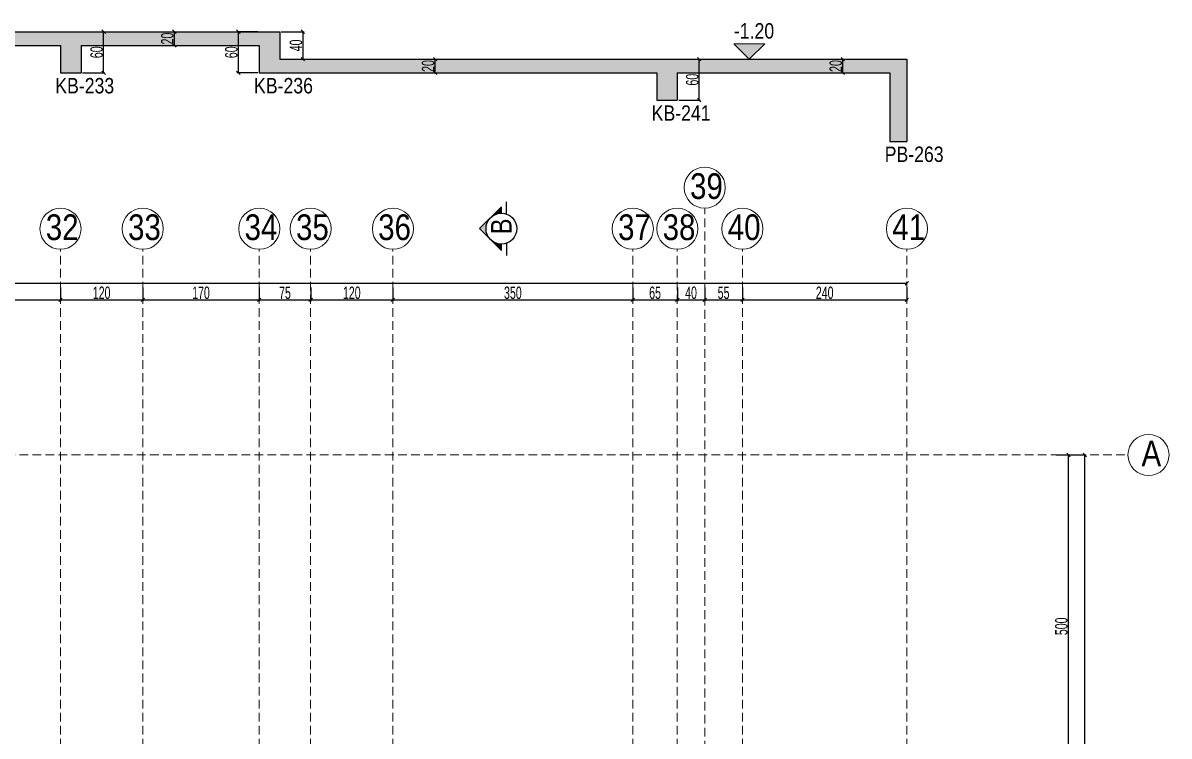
# Model space of a CAD drawing. Header units: millimetres. Extents: x 2300 to 11114, y 689 to 8824.
# Drawn here: x 9382 to 11054, y 7744 to 8784 of the extents above; entities that cross this region are included whole.
import ezdxf

# ---------------------------------------------------------------- set-up
doc = ezdxf.new("R2010")
doc.units = ezdxf.units.MM
doc.linetypes.add('DASHED', pattern=[19.05, 12.7, -6.35])
for name, color, linetype, lineweight in [('AKS BALONU (BEYKENT)', 7, 'Continuous', 20), ('AKS CIZGISI (BEYKENT)', 252, 'DASHED', 20), ('AKS NO (BEYKENT)', 3, 'Continuous', 20), ('AKS OLCU (BEYKENT)', 200, 'Continuous', 20), ('DOSEME SINIRI (BEYKENT)', 2, 'Continuous', 30), ('KESIT (BEYKENT)', 151, 'Continuous', 25), ('KESIT ISMI (BEYKENT)', 6, 'Continuous', 20), ('KIRIS ISMI (BEYKENT)', 40, 'Continuous', 20), ('KOT CIZGI (BEYKENT)', 120, 'Continuous', 20), ('KOT YAZI (BEYKENT)', 7, 'Continuous', 20), ('OLCU (BEYKENT)', 14, 'Continuous', 20), ('PERDE ISMI (BEYKENT)', 240, 'Continuous', 20), ('TARAMA (BEYKENT)', 252, 'Continuous', 25)]:
    doc.layers.add(name, color=color, linetype=linetype, lineweight=lineweight)
doc.styles.add('DSMOLC-50', font='bahnschrift light condensed', dxfattribs={"width": 0.75, "height": 18})
doc.styles.add('KOT (BEYKENT)', font='')
doc.styles.add('OLC-50', font='bahnschrift light condensed', dxfattribs={"width": 0.75, "height": 18})
doc.styles.add('YAZI (BEYKENT)', font='')
doc.styles.get('KOT (BEYKENT)').set_extended_font_data('Bahnschrift Light Condensed')
doc.styles.get('YAZI (BEYKENT)').set_extended_font_data('Bahnschrift Light Condensed')
doc.dimstyles.new('DSMOLC-50', dxfattribs={"dimtxt": 18, "dimasz": 5, "dimexe": 2, "dimexo": 2, "dimgap": 1, "dimtad": 1, "dimdec": 1, "dimrnd": 0.5, "dimzin": 12, "dimdsep": 46, "dimtxsty": 'DSMOLC-50', "dimblk": 'OBLIQUE', "dimblk1": 'OBLIQUE', "dimblk2": 'OBLIQUE', "dimcen": 0, "dimclrt": 7, "dimadec": 0, "dimazin": 0, "dimtfac": 1, "dimtdec": 4, "dimtix": 1, "dimtmove": 2, "dimatfit": 3, "dimfxl": 1, "dimtzin": 0, "dimarcsym": 0})

# ---------------------------------------------------------------- blocks, each defined once
blk = doc.blocks.new('_Oblique')
at = {"color": 0, "linetype": 'ByBlock', "lineweight": -2}
blk.add_line((-0.5, -0.5), (0.5, 0.5), dxfattribs=at)
blk = doc.blocks.new('*D343')
at = {"layer": 'AKS OLCU (BEYKENT)', "color": 0, "lineweight": -2, "transparency": 16777216}
for p, q in [((9086.9, 8398.3), (9086.9, 8378.3)), ((9436.9, 8398.3), (9436.9, 8378.3)), ((9086.9, 8380.3), (9436.9, 8380.3))]:
    blk.add_line(p, q, dxfattribs=at)
at = {"layer": 'DEFPOINTS', "color": 0, "transparency": 16777216}
for p in [(9086.9, 8400.3), (9436.9, 8400.3), (9436.9, 8380.3)]:
    blk.add_point(p, dxfattribs=at)
at = {"layer": 'AKS OLCU (BEYKENT)', "color": 0, "lineweight": -2, "transparency": 16777216, "xscale": 5, "yscale": 5, "zscale": 5, "rotation": 180}
blk.add_blockref('_Oblique', (9086.9, 8380.3), dxfattribs=at)
at = {"layer": 'AKS OLCU (BEYKENT)', "color": 0, "lineweight": -2, "transparency": 16777216, "xscale": 5, "yscale": 5, "zscale": 5}
blk.add_blockref('_Oblique', (9436.9, 8380.3), dxfattribs=at)
at = {"layer": 'AKS OLCU (BEYKENT)', "color": 7, "transparency": 16777216, "insert": (9261.9, 8390.4), "char_height": 18, "attachment_point": 5, "style": 'DSMOLC-50'}
blk.add_mtext('350', dxfattribs=at)
blk = doc.blocks.new('*D344')
at = {"layer": 'AKS OLCU (BEYKENT)', "color": 0, "lineweight": -2, "transparency": 16777216}
for p, q in [((9436.9, 8398.3), (9436.9, 8378.3)), ((9556.9, 8398.3), (9556.9, 8378.3)), ((9436.9, 8380.3), (9556.9, 8380.3))]:
    blk.add_line(p, q, dxfattribs=at)
at = {"layer": 'DEFPOINTS', "color": 0, "transparency": 16777216}
for p in [(9436.9, 8400.3), (9556.9, 8400.3), (9556.9, 8380.3)]:
    blk.add_point(p, dxfattribs=at)
at = {"layer": 'AKS OLCU (BEYKENT)', "color": 0, "lineweight": -2, "transparency": 16777216, "xscale": 5, "yscale": 5, "zscale": 5, "rotation": 180}
blk.add_blockref('_Oblique', (9436.9, 8380.3), dxfattribs=at)
at = {"layer": 'AKS OLCU (BEYKENT)', "color": 0, "lineweight": -2, "transparency": 16777216, "xscale": 5, "yscale": 5, "zscale": 5}
blk.add_blockref('_Oblique', (9556.9, 8380.3), dxfattribs=at)
at = {"layer": 'AKS OLCU (BEYKENT)', "color": 7, "transparency": 16777216, "insert": (9496.9, 8390.4), "char_height": 18, "attachment_point": 5, "style": 'DSMOLC-50'}
blk.add_mtext('120', dxfattribs=at)
blk = doc.blocks.new('*D345')
at = {"layer": 'AKS OLCU (BEYKENT)', "color": 0, "lineweight": -2, "transparency": 16777216}
for p, q in [((9556.9, 8398.3), (9556.9, 8378.3)), ((9726.9, 8398.3), (9726.9, 8378.3)), ((9556.9, 8380.3), (9726.9, 8380.3))]:
    blk.add_line(p, q, dxfattribs=at)
at = {"layer": 'DEFPOINTS', "color": 0, "transparency": 16777216}
for p in [(9556.9, 8400.3), (9726.9, 8400.3), (9726.9, 8380.3)]:
    blk.add_point(p, dxfattribs=at)
at = {"layer": 'AKS OLCU (BEYKENT)', "color": 0, "lineweight": -2, "transparency": 16777216, "xscale": 5, "yscale": 5, "zscale": 5, "rotation": 180}
blk.add_blockref('_Oblique', (9556.9, 8380.3), dxfattribs=at)
at = {"layer": 'AKS OLCU (BEYKENT)', "color": 0, "lineweight": -2, "transparency": 16777216, "xscale": 5, "yscale": 5, "zscale": 5}
blk.add_blockref('_Oblique', (9726.9, 8380.3), dxfattribs=at)
at = {"layer": 'AKS OLCU (BEYKENT)', "color": 7, "transparency": 16777216, "insert": (9641.9, 8390.4), "char_height": 18, "attachment_point": 5, "style": 'DSMOLC-50'}
blk.add_mtext('170', dxfattribs=at)
blk = doc.blocks.new('*D346')
at = {"layer": 'AKS OLCU (BEYKENT)', "color": 0, "lineweight": -2, "transparency": 16777216}
for p, q in [((9726.9, 8398.3), (9726.9, 8378.3)), ((9801.9, 8398.3), (9801.9, 8378.3)), ((9726.9, 8380.3), (9801.9, 8380.3))]:
    blk.add_line(p, q, dxfattribs=at)
at = {"layer": 'DEFPOINTS', "color": 0, "transparency": 16777216}
for p in [(9726.9, 8400.3), (9801.9, 8400.3), (9801.9, 8380.3)]:
    blk.add_point(p, dxfattribs=at)
at = {"layer": 'AKS OLCU (BEYKENT)', "color": 0, "lineweight": -2, "transparency": 16777216, "xscale": 5, "yscale": 5, "zscale": 5, "rotation": 180}
blk.add_blockref('_Oblique', (9726.9, 8380.3), dxfattribs=at)
at = {"layer": 'AKS OLCU (BEYKENT)', "color": 0, "lineweight": -2, "transparency": 16777216, "xscale": 5, "yscale": 5, "zscale": 5}
blk.add_blockref('_Oblique', (9801.9, 8380.3), dxfattribs=at)
at = {"layer": 'AKS OLCU (BEYKENT)', "color": 7, "transparency": 16777216, "insert": (9764.4, 8390.4), "char_height": 18, "attachment_point": 5, "style": 'DSMOLC-50'}
blk.add_mtext('75', dxfattribs=at)
blk = doc.blocks.new('*D347')
at = {"layer": 'AKS OLCU (BEYKENT)', "color": 0, "lineweight": -2, "transparency": 16777216}
for p, q in [((9801.9, 8398.3), (9801.9, 8378.3)), ((9921.9, 8398.3), (9921.9, 8378.3)), ((9801.9, 8380.3), (9921.9, 8380.3))]:
    blk.add_line(p, q, dxfattribs=at)
at = {"layer": 'DEFPOINTS', "color": 0, "transparency": 16777216}
for p in [(9801.9, 8400.3), (9921.9, 8400.3), (9921.9, 8380.3)]:
    blk.add_point(p, dxfattribs=at)
at = {"layer": 'AKS OLCU (BEYKENT)', "color": 0, "lineweight": -2, "transparency": 16777216, "xscale": 5, "yscale": 5, "zscale": 5, "rotation": 180}
blk.add_blockref('_Oblique', (9801.9, 8380.3), dxfattribs=at)
at = {"layer": 'AKS OLCU (BEYKENT)', "color": 0, "lineweight": -2, "transparency": 16777216, "xscale": 5, "yscale": 5, "zscale": 5}
blk.add_blockref('_Oblique', (9921.9, 8380.3), dxfattribs=at)
at = {"layer": 'AKS OLCU (BEYKENT)', "color": 7, "transparency": 16777216, "insert": (9861.9, 8390.4), "char_height": 18, "attachment_point": 5, "style": 'DSMOLC-50'}
blk.add_mtext('120', dxfattribs=at)
blk = doc.blocks.new('*D348')
at = {"layer": 'AKS OLCU (BEYKENT)', "color": 0, "lineweight": -2, "transparency": 16777216}
for p, q in [((9921.9, 8398.3), (9921.9, 8378.3)), ((10271.9, 8398.3), (10271.9, 8378.3)), ((9921.9, 8380.3), (10271.9, 8380.3))]:
    blk.add_line(p, q, dxfattribs=at)
at = {"layer": 'DEFPOINTS', "color": 0, "transparency": 16777216}
for p in [(9921.9, 8400.3), (10271.9, 8400.3), (10271.9, 8380.3)]:
    blk.add_point(p, dxfattribs=at)
at = {"layer": 'AKS OLCU (BEYKENT)', "color": 0, "lineweight": -2, "transparency": 16777216, "xscale": 5, "yscale": 5, "zscale": 5, "rotation": 180}
blk.add_blockref('_Oblique', (9921.9, 8380.3), dxfattribs=at)
at = {"layer": 'AKS OLCU (BEYKENT)', "color": 0, "lineweight": -2, "transparency": 16777216, "xscale": 5, "yscale": 5, "zscale": 5}
blk.add_blockref('_Oblique', (10271.9, 8380.3), dxfattribs=at)
at = {"layer": 'AKS OLCU (BEYKENT)', "color": 7, "transparency": 16777216, "insert": (10096.9, 8390.4), "char_height": 18, "attachment_point": 5, "style": 'DSMOLC-50'}
blk.add_mtext('350', dxfattribs=at)
blk = doc.blocks.new('*D349')
at = {"layer": 'AKS OLCU (BEYKENT)', "color": 0, "lineweight": -2, "transparency": 16777216}
for p, q in [((10271.9, 8398.3), (10271.9, 8378.3)), ((10336.9, 8398.3), (10336.9, 8378.3)), ((10271.9, 8380.3), (10336.9, 8380.3))]:
    blk.add_line(p, q, dxfattribs=at)
at = {"layer": 'DEFPOINTS', "color": 0, "transparency": 16777216}
for p in [(10271.9, 8400.3), (10336.9, 8400.3), (10336.9, 8380.3)]:
    blk.add_point(p, dxfattribs=at)
at = {"layer": 'AKS OLCU (BEYKENT)', "color": 0, "lineweight": -2, "transparency": 16777216, "xscale": 5, "yscale": 5, "zscale": 5, "rotation": 180}
blk.add_blockref('_Oblique', (10271.9, 8380.3), dxfattribs=at)
at = {"layer": 'AKS OLCU (BEYKENT)', "color": 0, "lineweight": -2, "transparency": 16777216, "xscale": 5, "yscale": 5, "zscale": 5}
blk.add_blockref('_Oblique', (10336.9, 8380.3), dxfattribs=at)
at = {"layer": 'AKS OLCU (BEYKENT)', "color": 7, "transparency": 16777216, "insert": (10304.4, 8390.4), "char_height": 18, "attachment_point": 5, "style": 'DSMOLC-50'}
blk.add_mtext('65', dxfattribs=at)
blk = doc.blocks.new('*D350')
at = {"layer": 'AKS OLCU (BEYKENT)', "color": 0, "lineweight": -2, "transparency": 16777216}
for p, q in [((10336.9, 8398.3), (10336.9, 8378.3)), ((10376.9, 8398.3), (10376.9, 8378.3)), ((10336.9, 8380.3), (10376.9, 8380.3))]:
    blk.add_line(p, q, dxfattribs=at)
at = {"layer": 'DEFPOINTS', "color": 0, "transparency": 16777216}
for p in [(10336.9, 8400.3), (10376.9, 8400.3), (10376.9, 8380.3)]:
    blk.add_point(p, dxfattribs=at)
at = {"layer": 'AKS OLCU (BEYKENT)', "color": 0, "lineweight": -2, "transparency": 16777216, "xscale": 5, "yscale": 5, "zscale": 5, "rotation": 180}
blk.add_blockref('_Oblique', (10336.9, 8380.3), dxfattribs=at)
at = {"layer": 'AKS OLCU (BEYKENT)', "color": 0, "lineweight": -2, "transparency": 16777216, "xscale": 5, "yscale": 5, "zscale": 5}
blk.add_blockref('_Oblique', (10376.9, 8380.3), dxfattribs=at)
at = {"layer": 'AKS OLCU (BEYKENT)', "color": 7, "transparency": 16777216, "insert": (10356.9, 8390.4), "char_height": 18, "attachment_point": 5, "style": 'DSMOLC-50'}
blk.add_mtext('40', dxfattribs=at)
blk = doc.blocks.new('*D351')
at = {"layer": 'AKS OLCU (BEYKENT)', "color": 0, "lineweight": -2, "transparency": 16777216}
for p, q in [((10376.9, 8398.3), (10376.9, 8378.3)), ((10431.9, 8398.3), (10431.9, 8378.3)), ((10376.9, 8380.3), (10431.9, 8380.3))]:
    blk.add_line(p, q, dxfattribs=at)
at = {"layer": 'DEFPOINTS', "color": 0, "transparency": 16777216}
for p in [(10376.9, 8400.3), (10431.9, 8400.3), (10431.9, 8380.3)]:
    blk.add_point(p, dxfattribs=at)
at = {"layer": 'AKS OLCU (BEYKENT)', "color": 0, "lineweight": -2, "transparency": 16777216, "xscale": 5, "yscale": 5, "zscale": 5, "rotation": 180}
blk.add_blockref('_Oblique', (10376.9, 8380.3), dxfattribs=at)
at = {"layer": 'AKS OLCU (BEYKENT)', "color": 0, "lineweight": -2, "transparency": 16777216, "xscale": 5, "yscale": 5, "zscale": 5}
blk.add_blockref('_Oblique', (10431.9, 8380.3), dxfattribs=at)
at = {"layer": 'AKS OLCU (BEYKENT)', "color": 7, "transparency": 16777216, "insert": (10404.4, 8390.4), "char_height": 18, "attachment_point": 5, "style": 'DSMOLC-50'}
blk.add_mtext('55', dxfattribs=at)
blk = doc.blocks.new('*D352')
at = {"layer": 'AKS OLCU (BEYKENT)', "color": 0, "lineweight": -2, "transparency": 16777216}
for p, q in [((10431.9, 8398.3), (10431.9, 8378.3)), ((10671.9, 8398.3), (10671.9, 8378.3)), ((10431.9, 8380.3), (10671.9, 8380.3))]:
    blk.add_line(p, q, dxfattribs=at)
at = {"layer": 'DEFPOINTS', "color": 0, "transparency": 16777216}
for p in [(10431.9, 8400.3), (10671.9, 8400.3), (10671.9, 8380.3)]:
    blk.add_point(p, dxfattribs=at)
at = {"layer": 'AKS OLCU (BEYKENT)', "color": 0, "lineweight": -2, "transparency": 16777216, "xscale": 5, "yscale": 5, "zscale": 5, "rotation": 180}
blk.add_blockref('_Oblique', (10431.9, 8380.3), dxfattribs=at)
at = {"layer": 'AKS OLCU (BEYKENT)', "color": 0, "lineweight": -2, "transparency": 16777216, "xscale": 5, "yscale": 5, "zscale": 5}
blk.add_blockref('_Oblique', (10671.9, 8380.3), dxfattribs=at)
at = {"layer": 'AKS OLCU (BEYKENT)', "color": 7, "transparency": 16777216, "insert": (10551.9, 8390.4), "char_height": 18, "attachment_point": 5, "style": 'DSMOLC-50'}
blk.add_mtext('240', dxfattribs=at)
blk = doc.blocks.new('*D353')
at = {"layer": 'AKS OLCU (BEYKENT)', "color": 0, "lineweight": -2, "transparency": 16777216}
for p, q in [((3561.9, 8402.3), (3561.9, 8406.3)), ((3561.9, 8404.3), (10671.9, 8404.3)), ((10671.9, 8402.3), (10671.9, 8406.3))]:
    blk.add_line(p, q, dxfattribs=at)
at = {"layer": 'DEFPOINTS', "color": 0, "transparency": 16777216}
for p in [(3561.9, 8400.3), (10671.9, 8404.3), (10671.9, 8400.3)]:
    blk.add_point(p, dxfattribs=at)
at = {"layer": 'AKS OLCU (BEYKENT)', "color": 0, "lineweight": -2, "transparency": 16777216, "xscale": 5, "yscale": 5, "zscale": 5, "rotation": 180}
blk.add_blockref('_Oblique', (3561.9, 8404.3), dxfattribs=at)
at = {"layer": 'AKS OLCU (BEYKENT)', "color": 0, "lineweight": -2, "transparency": 16777216, "xscale": 5, "yscale": 5, "zscale": 5}
blk.add_blockref('_Oblique', (10671.9, 8404.3), dxfattribs=at)
at = {"layer": 'AKS OLCU (BEYKENT)', "color": 7, "transparency": 16777216, "insert": (7116.9, 8414.4), "char_height": 18, "attachment_point": 5, "style": 'DSMOLC-50'}
blk.add_mtext('7110', dxfattribs=at)
blk = doc.blocks.new('*D204')
at = {"layer": 'AKS OLCU (BEYKENT)', "color": 0, "lineweight": -2, "transparency": 16777216}
for p, q in [((10889.5, 8153.9), (10909.5, 8153.9)), ((10907.5, 7653.9), (10907.5, 8153.9)), ((10889.5, 7653.9), (10909.5, 7653.9))]:
    blk.add_line(p, q, dxfattribs=at)
at = {"layer": 'DEFPOINTS', "color": 0, "transparency": 16777216}
for p in [(10887.5, 8153.9), (10907.5, 8153.9), (10887.5, 7653.9)]:
    blk.add_point(p, dxfattribs=at)
at = {"layer": 'AKS OLCU (BEYKENT)', "color": 0, "lineweight": -2, "transparency": 16777216, "xscale": 5, "yscale": 5, "zscale": 5}
for p, rotation in [((10907.5, 8153.9), 90), ((10907.5, 7653.9), 270)]:
    blk.add_blockref('_Oblique', p, dxfattribs=dict(at, rotation=rotation))
at = {"layer": 'AKS OLCU (BEYKENT)', "color": 7, "transparency": 16777216, "insert": (10897.3, 7903.9), "char_height": 18, "attachment_point": 5, "rotation": 90, "style": 'DSMOLC-50'}
blk.add_mtext('500', dxfattribs=at)
blk = doc.blocks.new('*D205')
at = {"layer": 'AKS OLCU (BEYKENT)', "color": 0, "lineweight": -2, "transparency": 16777216}
for p, q in [((10889.5, 8153.9), (10933.5, 8153.9)), ((10931.5, 1183.9), (10931.5, 8153.9)), ((10889.5, 1183.9), (10933.5, 1183.9))]:
    blk.add_line(p, q, dxfattribs=at)
at = {"layer": 'DEFPOINTS', "color": 0, "transparency": 16777216}
for p in [(10887.5, 8153.9), (10931.5, 8153.9), (10887.5, 1183.9)]:
    blk.add_point(p, dxfattribs=at)
at = {"layer": 'AKS OLCU (BEYKENT)', "color": 0, "lineweight": -2, "transparency": 16777216, "xscale": 5, "yscale": 5, "zscale": 5}
for p, rotation in [((10931.5, 8153.9), 90), ((10931.5, 1183.9), 270)]:
    blk.add_blockref('_Oblique', p, dxfattribs=dict(at, rotation=rotation))
at = {"layer": 'AKS OLCU (BEYKENT)', "color": 7, "transparency": 16777216, "insert": (10921.3, 4668.9), "char_height": 18, "attachment_point": 5, "rotation": 90, "style": 'DSMOLC-50'}
blk.add_mtext('6970', dxfattribs=at)
blk = doc.blocks.new('*D290')
at = {"layer": 'DEFPOINTS', "color": 0, "transparency": 16777216}
for p in [(9466.8, 8771.4), (9499.8, 8771.4), (9466.8, 8711.4)]:
    blk.add_point(p, dxfattribs=at)
at = {"layer": 'OLCU (BEYKENT)', "color": 0, "lineweight": -2, "transparency": 16777216}
for p, q in [((9468.8, 8771.4), (9501.8, 8771.4)), ((9499.8, 8711.4), (9499.8, 8771.4)), ((9468.8, 8711.4), (9501.8, 8711.4))]:
    blk.add_line(p, q, dxfattribs=at)
at = {"layer": 'OLCU (BEYKENT)', "color": 0, "lineweight": -2, "transparency": 16777216, "xscale": 5, "yscale": 5, "zscale": 5}
for p, rotation in [((9499.8, 8771.4), 90), ((9499.8, 8711.4), 270)]:
    blk.add_blockref('_Oblique', p, dxfattribs=dict(at, rotation=rotation))
at = {"layer": 'OLCU (BEYKENT)', "color": 7, "lineweight": -3, "transparency": 16777216, "insert": (9489.6, 8741.4), "char_height": 18, "attachment_point": 5, "rotation": 90, "style": 'OLC-50'}
blk.add_mtext('60', dxfattribs=at)
blk = doc.blocks.new('*D291')
at = {"layer": 'DEFPOINTS', "color": 0, "transparency": 16777216}
for p in [(9580.7, 8771.4), (9603, 8771.4), (9580.7, 8751.4)]:
    blk.add_point(p, dxfattribs=at)
at = {"layer": 'OLCU (BEYKENT)', "color": 0, "lineweight": -2, "transparency": 16777216}
for p, q in [((9582.7, 8771.4), (9605, 8771.4)), ((9603, 8751.4), (9603, 8771.4)), ((9582.7, 8751.4), (9605, 8751.4))]:
    blk.add_line(p, q, dxfattribs=at)
at = {"layer": 'OLCU (BEYKENT)', "color": 0, "lineweight": -2, "transparency": 16777216, "xscale": 5, "yscale": 5, "zscale": 5}
for p, rotation in [((9603, 8771.4), 90), ((9603, 8751.4), 270)]:
    blk.add_blockref('_Oblique', p, dxfattribs=dict(at, rotation=rotation))
at = {"layer": 'OLCU (BEYKENT)', "color": 7, "lineweight": -3, "transparency": 16777216, "insert": (9592.8, 8761.4), "char_height": 18, "attachment_point": 5, "rotation": 90, "style": 'OLC-50'}
blk.add_mtext('20', dxfattribs=at)
blk = doc.blocks.new('*D292')
at = {"layer": 'DEFPOINTS', "color": 0, "transparency": 16777216}
for p in [(9696.4, 8771.4), (9726.8, 8771.4), (9726.8, 8711.4)]:
    blk.add_point(p, dxfattribs=at)
at = {"layer": 'OLCU (BEYKENT)', "color": 0, "lineweight": -2, "transparency": 16777216}
for p, q in [((9724.8, 8771.4), (9694.4, 8771.4)), ((9696.4, 8711.4), (9696.4, 8771.4)), ((9724.8, 8711.4), (9694.4, 8711.4))]:
    blk.add_line(p, q, dxfattribs=at)
at = {"layer": 'OLCU (BEYKENT)', "color": 0, "lineweight": -2, "transparency": 16777216, "xscale": 5, "yscale": 5, "zscale": 5}
for p, rotation in [((9696.4, 8771.4), 90), ((9696.4, 8711.4), 270)]:
    blk.add_blockref('_Oblique', p, dxfattribs=dict(at, rotation=rotation))
at = {"layer": 'OLCU (BEYKENT)', "color": 7, "lineweight": -3, "transparency": 16777216, "insert": (9686.2, 8741.4), "char_height": 18, "attachment_point": 5, "rotation": 90, "style": 'OLC-50'}
blk.add_mtext('60', dxfattribs=at)
blk = doc.blocks.new('*D293')
at = {"layer": 'DEFPOINTS', "color": 0, "transparency": 16777216}
for p in [(9958, 8731.4), (9983.5, 8731.4), (9958, 8711.4)]:
    blk.add_point(p, dxfattribs=at)
at = {"layer": 'OLCU (BEYKENT)', "color": 0, "lineweight": -2, "transparency": 16777216}
for p, q in [((9960, 8731.4), (9985.5, 8731.4)), ((9983.5, 8711.4), (9983.5, 8731.4)), ((9960, 8711.4), (9985.5, 8711.4))]:
    blk.add_line(p, q, dxfattribs=at)
at = {"layer": 'OLCU (BEYKENT)', "color": 0, "lineweight": -2, "transparency": 16777216, "xscale": 5, "yscale": 5, "zscale": 5}
for p, rotation in [((9983.5, 8731.4), 90), ((9983.5, 8711.4), 270)]:
    blk.add_blockref('_Oblique', p, dxfattribs=dict(at, rotation=rotation))
at = {"layer": 'OLCU (BEYKENT)', "color": 7, "lineweight": -3, "transparency": 16777216, "insert": (9973.3, 8721.4), "char_height": 18, "attachment_point": 5, "rotation": 90, "style": 'OLC-50'}
blk.add_mtext('20', dxfattribs=at)
blk = doc.blocks.new('*D294')
at = {"layer": 'DEFPOINTS', "color": 0, "transparency": 16777216}
for p in [(9756.9, 8771.4), (9756.9, 8731.4), (9790.6, 8731.4)]:
    blk.add_point(p, dxfattribs=at)
at = {"layer": 'OLCU (BEYKENT)', "color": 0, "lineweight": -2, "transparency": 16777216}
for p, q in [((9758.9, 8771.4), (9792.6, 8771.4)), ((9790.6, 8771.4), (9790.6, 8731.4)), ((9758.9, 8731.4), (9792.6, 8731.4))]:
    blk.add_line(p, q, dxfattribs=at)
at = {"layer": 'OLCU (BEYKENT)', "color": 0, "lineweight": -2, "transparency": 16777216, "xscale": 5, "yscale": 5, "zscale": 5}
for p, rotation in [((9790.6, 8771.4), 90), ((9790.6, 8731.4), 270)]:
    blk.add_blockref('_Oblique', p, dxfattribs=dict(at, rotation=rotation))
at = {"layer": 'OLCU (BEYKENT)', "color": 7, "lineweight": -3, "transparency": 16777216, "insert": (9780.4, 8751.4), "char_height": 18, "attachment_point": 5, "rotation": 90, "style": 'OLC-50'}
blk.add_mtext('40', dxfattribs=at)
blk = doc.blocks.new('*D295')
at = {"layer": 'DEFPOINTS', "color": 0, "transparency": 16777216}
for p in [(10336.9, 8731.4), (10368.9, 8731.4), (10336.9, 8671.4)]:
    blk.add_point(p, dxfattribs=at)
at = {"layer": 'OLCU (BEYKENT)', "color": 0, "lineweight": -2, "transparency": 16777216}
for p, q in [((10338.9, 8731.4), (10370.9, 8731.4)), ((10368.9, 8671.4), (10368.9, 8731.4)), ((10338.9, 8671.4), (10370.9, 8671.4))]:
    blk.add_line(p, q, dxfattribs=at)
at = {"layer": 'OLCU (BEYKENT)', "color": 0, "lineweight": -2, "transparency": 16777216, "xscale": 5, "yscale": 5, "zscale": 5}
for p, rotation in [((10368.9, 8731.4), 90), ((10368.9, 8671.4), 270)]:
    blk.add_blockref('_Oblique', p, dxfattribs=dict(at, rotation=rotation))
at = {"layer": 'OLCU (BEYKENT)', "color": 7, "lineweight": -3, "transparency": 16777216, "insert": (10358.7, 8701.4), "char_height": 18, "attachment_point": 5, "rotation": 90, "style": 'OLC-50'}
blk.add_mtext('60', dxfattribs=at)
blk = doc.blocks.new('*D296')
at = {"layer": 'DEFPOINTS', "color": 0, "transparency": 16777216}
for p in [(10556.1, 8731.4), (10578.4, 8731.4), (10556.1, 8711.4)]:
    blk.add_point(p, dxfattribs=at)
at = {"layer": 'OLCU (BEYKENT)', "color": 0, "lineweight": -2, "transparency": 16777216}
for p, q in [((10558.1, 8731.4), (10580.4, 8731.4)), ((10578.4, 8711.4), (10578.4, 8731.4)), ((10558.1, 8711.4), (10580.4, 8711.4))]:
    blk.add_line(p, q, dxfattribs=at)
at = {"layer": 'OLCU (BEYKENT)', "color": 0, "lineweight": -2, "transparency": 16777216, "xscale": 5, "yscale": 5, "zscale": 5}
for p, rotation in [((10578.4, 8731.4), 90), ((10578.4, 8711.4), 270)]:
    blk.add_blockref('_Oblique', p, dxfattribs=dict(at, rotation=rotation))
at = {"layer": 'OLCU (BEYKENT)', "color": 7, "lineweight": -3, "transparency": 16777216, "insert": (10568.2, 8721.4), "char_height": 18, "attachment_point": 5, "rotation": 90, "style": 'OLC-50'}
blk.add_mtext('20', dxfattribs=at)

msp = doc.modelspace()

# ---------------------------------------------------------------- hatches: boundary and pattern name
at = {"layer": 'KESIT (BEYKENT)', "lineweight": -3}
h = msp.add_hatch(color=256, dxfattribs=at)
h.dxf.hatch_style = 1
h.paths.add_polyline_path([(10080.24, 8515.91), (10064.33, 8500, -0.1989124), (10080.24, 8506.59)])
h = msp.add_hatch(color=256, dxfattribs=at)
h.dxf.hatch_style = 1
h.paths.add_polyline_path([(10064.33, 8500), (10048.42, 8484.09), (10064.33, 8468.18, -0.1989124), (10057.74, 8484.09, -0.1989124)])
h = msp.add_hatch(color=256, dxfattribs=at)
h.dxf.hatch_style = 1
h.paths.add_polyline_path([(10080.24, 8461.59, -0.1989124), (10064.33, 8468.18), (10080.24, 8452.27)])
at = {"layer": 'KOT CIZGI (BEYKENT)'}
msp.add_hatch(color=256, dxfattribs=at).paths.add_polyline_path([(10419.44, 8753.87), (10441.94, 8731.37), (10464.44, 8753.87)])
at = {"layer": 'TARAMA (BEYKENT)', "lineweight": -3}
h = msp.add_hatch(dxfattribs=at)
h.set_pattern_fill('ANSI33', color=256, scale=1.5)
h.set_pattern_definition([(45, (705.027, 255.692), (-6.735192, 6.735192), []), (45, (711.763, 255.692), (-6.735192, 6.735192), [4.7625, -2.38125])])
h.paths.add_polyline_path([(10336.88, 8711.37), (10646.98, 8711.37), (10646.98, 8611.37), (10671.94, 8611.37), (10671.94, 8731.37), (10646.98, 8731.37), (9756.88, 8731.37), (9756.88, 8771.37), (7716.78, 8771.37), (7716.78, 8711.37), (7746.83, 8711.37), (7746.83, 8751.37), (8276.78, 8751.37), (8276.78, 8711.37), (8306.83, 8711.37), (8306.83, 8751.37), (8856.98, 8751.37), (8856.98, 8711.37), (8886.94, 8711.37), (8886.94, 8751.37), (9436.78, 8751.37), (9436.78, 8711.37), (9466.83, 8711.37), (9466.83, 8751.37), (9726.78, 8751.37), (9726.78, 8711.37), (10306.94, 8711.37), (10306.94, 8671.37), (10336.88, 8671.37)])
h.paths.add_polyline_path([(10293.75, 8635.67), (10378.18, 8635.67), (10378.18, 8669.79), (10293.75, 8669.79)], flags=25)
h.paths.add_polyline_path([(9713.54, 8675.4), (9800.68, 8675.4), (9800.68, 8709.84), (9713.54, 8709.84)], flags=25)
h.paths.add_polyline_path([(9423.54, 8675.4), (9511.02, 8675.4), (9511.02, 8709.84), (9423.54, 8709.84)], flags=25)
h.paths.add_polyline_path([(8843.74, 8675.4), (8930.99, 8675.4), (8930.99, 8709.84), (8843.74, 8709.84)], flags=25)
h.paths.add_polyline_path([(8263.54, 8675.4), (8347.41, 8675.4), (8347.41, 8709.84), (8263.54, 8709.84)], flags=25)
h.paths.add_polyline_path([(7719.34, 8675.69), (7802.75, 8675.69), (7802.75, 8709.78), (7719.34, 8709.78)], flags=25)

# ---------------------------------------------------------------- linework, layer by layer
at = {"layer": 'AKS BALONU (BEYKENT)'}
for centre in [(10376.88, 8543.91), (9436.88, 8483.91), (9556.88, 8483.91), (9726.88, 8483.91), (9801.88, 8483.91), (9921.88, 8483.91), (10271.88, 8483.91), (10336.88, 8483.91), (10431.88, 8483.91), (10671.88, 8483.91), (11024.38, 8153.91)]:
    msp.add_circle(centre, 30, dxfattribs=at)
at = {"layer": 'AKS CIZGISI (BEYKENT)'}
for p, q in [((10376.88, 808.91), (10376.88, 8513.91)), ((9436.88, 868.91), (9436.88, 8453.91)), ((9556.88, 868.91), (9556.88, 8453.91)), ((9726.88, 868.91), (9726.88, 8453.91)), ((9801.88, 868.91), (9801.88, 8453.91)), ((9921.88, 868.91), (9921.88, 8453.91)), ((10271.88, 868.91), (10271.88, 8453.91)), ((10336.88, 868.91), (10336.88, 8453.91)), ((10431.88, 868.91), (10431.88, 8453.91)), ((10671.88, 868.91), (10671.88, 8453.91)), ((3261.88, 8153.91), (10994.38, 8153.91))]:
    msp.add_line(p, q, dxfattribs=at)
at = {"layer": 'DOSEME SINIRI (BEYKENT)'}
for p, q in [((7716.78, 8771.37), (9756.88, 8771.37)), ((9756.88, 8771.37), (9756.88, 8731.37)), ((8886.94, 8751.37), (9436.78, 8751.37)), ((9436.78, 8751.37), (9436.78, 8711.37)), ((9466.83, 8751.37), (9466.83, 8711.37)), ((9466.83, 8751.37), (9726.78, 8751.37)), ((9726.78, 8751.37), (9726.78, 8711.37)), ((9756.88, 8731.37), (10646.88, 8731.37)), ((10646.98, 8731.37), (10671.94, 8731.37)), ((10671.94, 8731.37), (10671.94, 8611.37)), ((9436.78, 8711.37), (9466.83, 8711.37)), ((9726.78, 8711.37), (10306.94, 8711.37)), ((10306.94, 8711.37), (10306.94, 8671.37)), ((10336.88, 8711.37), (10336.88, 8671.37)), ((10336.88, 8711.37), (10646.88, 8711.37)), ((10646.98, 8711.37), (10646.98, 8611.37)), ((10306.94, 8671.37), (10336.88, 8671.37)), ((10646.98, 8611.37), (10671.94, 8611.37))]:
    msp.add_line(p, q, dxfattribs=at)
at = {"layer": 'KESIT (BEYKENT)', "lineweight": -3, "flags": 128}
for points in [[(10080.24, 8506.59), (10080.24, 8515.91), (10048.42, 8484.09), (10080.24, 8452.27), (10080.24, 8461.59)], [(10087.74, 8505.31), (10087.74, 8523.41)], [(10087.74, 8462.88), (10087.74, 8444.77)]]:
    msp.add_lwpolyline(points, dxfattribs=at)
at = {"layer": 'KESIT (BEYKENT)', "lineweight": -3}
msp.add_circle((10080.24, 8484.09), 22.5, dxfattribs=at)
at = {"layer": 'KOT CIZGI (BEYKENT)'}
for p, q in [((10419.44, 8753.87), (10464.44, 8753.87)), ((10441.94, 8731.37), (10419.44, 8753.87)), ((10441.94, 8731.37), (10464.44, 8753.87)), ((10411.94, 8731.37), (10471.94, 8731.37))]:
    msp.add_line(p, q, dxfattribs=at)

# ---------------------------------------------------------------- texts
at = {"layer": 'AKS NO (BEYKENT)', "style": 'YAZI (BEYKENT)'}
for s, p in [('39', (10355.49, 8527.41)), ('32', (9415.47, 8467.41)), ('33', (9535.47, 8467.41)), ('34', (9705.49, 8467.41)), ('35', (9780.57, 8467.41)), ('36', (9900.41, 8467.41)), ('37', (10250.49, 8467.41)), ('38', (10315.49, 8467.41)), ('40', (10410.51, 8467.41)), ('41', (10650.55, 8467.41)), ('A', (11014.21, 8137.41))]:
    msp.add_text(s, height=37.5, dxfattribs=at).set_placement(p)
at = {"layer": 'KESIT ISMI (BEYKENT)', "style": 'YAZI (BEYKENT)'}
msp.add_text('B', height=30, rotation=90, dxfattribs=at).set_placement((10095.05, 8475.91))
at = {"layer": 'KIRIS ISMI (BEYKENT)', "style": 'YAZI (BEYKENT)'}
for s, p in [('KB-233', (9429.28, 8681.37)), ('KB-236', (9719.28, 8681.37)), ('KB-241', (10299.43, 8641.37))]:
    msp.add_text(s, height=22.5, dxfattribs=at).set_placement(p)
at = {"layer": 'KOT YAZI (BEYKENT)', "style": 'KOT (BEYKENT)'}
msp.add_text('-1.20', height=22.5, dxfattribs=at).set_placement((10419.44, 8761.37))
at = {"layer": 'PERDE ISMI (BEYKENT)', "style": 'YAZI (BEYKENT)'}
msp.add_text('PB-263', height=22.5, dxfattribs=at).set_placement((10639.48, 8581.37))

# ---------------------------------------------------------------- dimensions: what is measured, and where the dimension line sits
at = {"layer": 'AKS OLCU (BEYKENT)'}
for base, p1, p2, picture, middle in [((10671.88, 8404.26), (3561.88, 8400.26), (10671.88, 8400.26), '*D353', (7116.88, 8414.45)), ((9436.88, 8380.26), (9086.88, 8400.26), (9436.88, 8400.26), '*D343', (9261.88, 8390.45)), ((9556.88, 8380.26), (9436.88, 8400.26), (9556.88, 8400.26), '*D344', (9496.88, 8390.45)), ((9726.88, 8380.26), (9556.88, 8400.26), (9726.88, 8400.26), '*D345', (9641.88, 8390.45)), ((9801.88, 8380.26), (9726.88, 8400.26), (9801.88, 8400.26), '*D346', (9764.38, 8390.36)), ((9921.88, 8380.26), (9801.88, 8400.26), (9921.88, 8400.26), '*D347', (9861.88, 8390.45)), ((10271.88, 8380.26), (9921.88, 8400.26), (10271.88, 8400.26), '*D348', (10096.88, 8390.45)), ((10336.88, 8380.26), (10271.88, 8400.26), (10336.88, 8400.26), '*D349', (10304.38, 8390.36)), ((10376.88, 8380.26), (10336.88, 8400.26), (10376.88, 8400.26), '*D350', (10356.88, 8390.45)), ((10431.88, 8380.26), (10376.88, 8400.26), (10431.88, 8400.26), '*D351', (10404.38, 8390.36)), ((10671.88, 8380.26), (10431.88, 8400.26), (10671.88, 8400.26), '*D352', (10551.88, 8390.45))]:
    dim = msp.add_linear_dim(base=base, p1=p1, p2=p2, dimstyle='DSMOLC-50', dxfattribs=at)
    dim.commit()
    dim.dimension.update_dxf_attribs({"geometry": picture, "text_midpoint": middle})
for base, p1, picture, middle in [((10907.53, 8153.91), (10887.53, 7653.91), '*D204', (10897.35, 7903.91)), ((10931.53, 8153.91), (10887.53, 1183.91), '*D205', (10921.35, 4668.91))]:
    dim = msp.add_linear_dim(base=base, p1=p1, p2=(10887.53, 8153.91), angle=90, dimstyle='DSMOLC-50', dxfattribs=at)
    dim.commit()
    dim.dimension.update_dxf_attribs({"geometry": picture, "text_midpoint": middle})
at = {"layer": 'OLCU (BEYKENT)', "lineweight": -3}
for base, p1, p2, picture, middle in [((9499.8, 8771.37), (9466.83, 8711.37), (9466.83, 8771.37), '*D290', (9489.62, 8741.37)), ((9602.95, 8771.37), (9580.67, 8751.37), (9580.67, 8771.37), '*D291', (9592.77, 8761.37)), ((9696.36, 8771.37), (9726.78, 8711.37), (9726.78, 8771.37), '*D292', (9686.17, 8741.37)), ((9790.59, 8731.37), (9756.88, 8771.37), (9756.88, 8731.37), '*D294', (9780.4, 8751.37)), ((9983.51, 8731.37), (9958.04, 8711.37), (9958.04, 8731.37), '*D293', (9973.33, 8721.37)), ((10368.9, 8731.37), (10336.88, 8671.37), (10336.88, 8731.37), '*D295', (10358.72, 8701.37)), ((10578.38, 8731.37), (10556.1, 8711.37), (10556.1, 8731.37), '*D296', (10568.2, 8721.37))]:
    dim = msp.add_linear_dim(base=base, p1=p1, p2=p2, angle=90, dimstyle='DSMOLC-50', override={"dimtxsty": 'OLC-50'}, dxfattribs=at)
    dim.commit()
    dim.dimension.update_dxf_attribs({"geometry": picture, "text_midpoint": middle})

doc.saveas('drawing.dxf')
